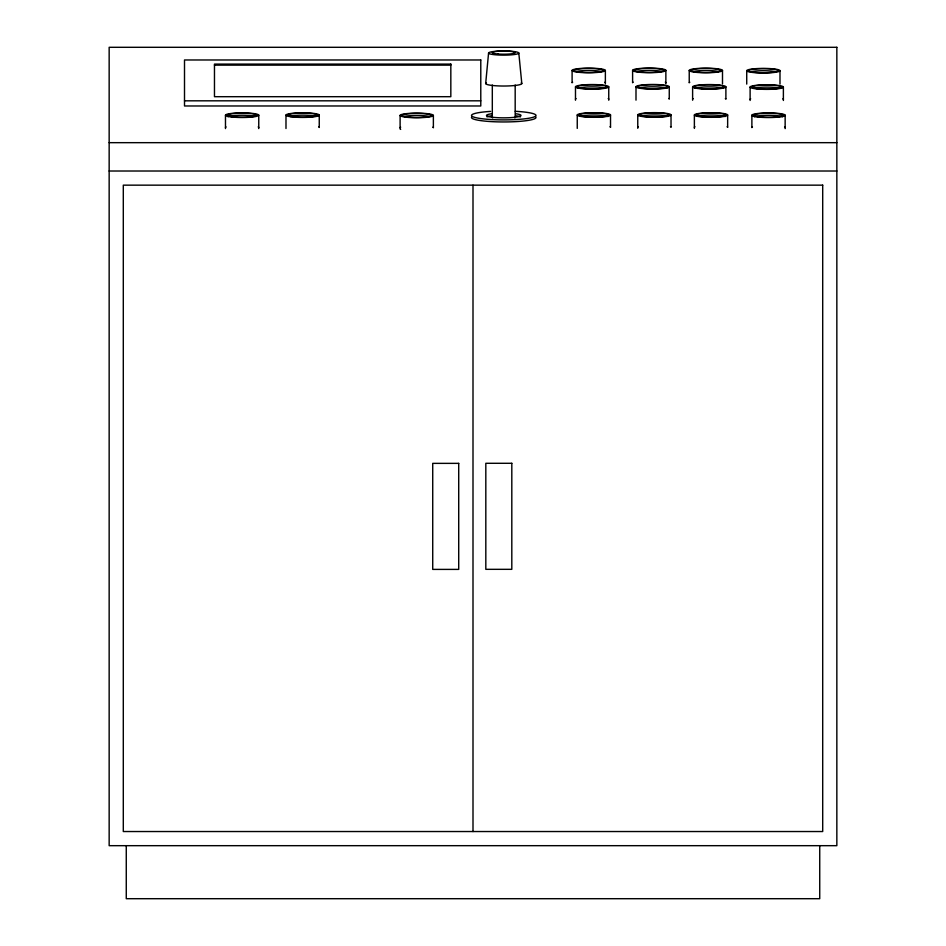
<?xml version="1.0" encoding="UTF-8"?>
<svg xmlns="http://www.w3.org/2000/svg" width="946" height="946" viewBox="0 0 946 946"><rect width="100%" height="100%" fill="white"/><g stroke="black" fill="none" stroke-linecap="round" stroke-linejoin="round"><path stroke-width="1.42" d="M485.676 83.532L488.574 53.047M214.47 65.132L450.828 65.132M184.505 100.82L480.781 100.82M109.157 142.669L836.843 142.669M109.157 171.013L836.843 171.013M518.81 53.047A15.124 2.081 0 0 1 496.13 54.856A15.124 2.081 0 0 1 496.13 51.25A15.124 2.081 0 0 1 518.81 53.047L521.802 83.532M819.733 845.677L819.733 898.7L126.267 898.7L126.267 845.677M785.145 115.246A16.638 2.294 0 0 1 760.194 117.233A16.638 2.294 0 0 1 760.194 113.26A16.638 2.294 0 0 1 785.145 115.246L785.145 128.632M783.383 87.079A16.638 2.294 0 0 1 758.432 89.066A16.638 2.294 0 0 1 758.432 85.093A16.638 2.294 0 0 1 783.383 87.079L783.383 100.465M779.989 70.702A16.638 2.294 0 0 1 755.038 72.688A16.638 2.294 0 0 1 755.038 68.715A16.638 2.294 0 0 1 779.989 70.702L779.989 84.088M751.881 115.246L751.881 127.604A16.638 2.294 0 0 1 752.448 127.012M750.119 87.079L750.119 100.465M746.725 70.702L746.725 84.088M727.651 115.022A16.638 2.294 0 0 1 702.701 117.008A16.638 2.294 0 0 1 702.701 113.035A16.638 2.294 0 0 1 727.651 115.022L727.651 127.379A16.638 2.294 0 0 0 727.084 126.776M725.889 86.843A16.638 2.294 0 0 1 700.939 88.829A16.638 2.294 0 0 1 700.939 84.868A16.638 2.294 0 0 1 725.889 86.843L725.889 99.2A16.638 2.294 0 0 0 725.322 98.609M722.496 70.465A16.638 2.294 0 0 1 697.545 72.452A16.638 2.294 0 0 1 697.545 68.479A16.638 2.294 0 0 1 722.496 70.465L722.496 83.851M694.376 115.022L694.376 128.408M692.614 86.843L692.614 100.229M689.232 70.465L689.232 82.822A16.638 2.294 0 0 1 689.8 82.231M671.021 114.939A16.638 2.294 0 0 1 646.071 116.926A16.638 2.294 0 0 1 646.071 112.952A16.638 2.294 0 0 1 671.021 114.939L671.021 127.296A16.638 2.294 0 0 0 670.454 126.705M669.26 86.772A16.638 2.294 0 0 1 644.309 88.758A16.638 2.294 0 0 1 644.309 84.785A16.638 2.294 0 0 1 669.26 86.772L669.26 99.129A16.638 2.294 0 0 0 668.692 98.538M665.866 70.394L665.866 83.768M637.758 114.939L637.758 128.325M635.996 86.772L635.996 100.158M632.602 70.394L632.602 82.74A16.638 2.294 0 0 1 633.17 82.148M610.525 115.01A16.638 2.294 0 0 1 585.574 116.997A16.638 2.294 0 0 1 585.574 113.023A16.638 2.294 0 0 1 610.525 115.01L610.525 127.367A16.638 2.294 0 0 0 609.957 126.776M608.751 86.843A16.638 2.294 0 0 1 583.812 88.829A16.638 2.294 0 0 1 583.812 84.856A16.638 2.294 0 0 1 608.751 86.843L608.751 100.229M605.369 70.453A16.638 2.294 0 0 1 580.418 72.44A16.638 2.294 0 0 1 580.418 68.467A16.638 2.294 0 0 1 605.369 70.453L605.369 83.839M577.249 115.01L577.249 128.396M575.487 86.843L575.487 100.229M572.105 70.453L572.105 82.81A16.638 2.294 0 0 1 572.661 82.219M515.18 85.01L515.18 117.517A11.435 1.573 0 0 1 514.79 117.919M492.31 85.01L492.31 117.517A11.435 1.573 0 0 0 492.7 117.919M473 185.156L473 831.534M433.374 115.436A16.638 2.294 0 0 1 408.424 117.422A16.638 2.294 0 0 1 408.424 113.449A16.638 2.294 0 0 1 433.374 115.436L433.374 127.793A16.638 2.294 0 0 0 432.807 127.19M400.111 115.436L400.111 128.822A16.638 2.294 0 0 0 400.678 129.413M319.251 115.128L319.251 127.485A16.638 2.294 0 0 0 318.684 126.882M285.988 115.128L285.988 128.514M258.755 115.199A16.638 2.294 0 0 1 233.804 117.186A16.638 2.294 0 0 1 233.804 113.213A16.638 2.294 0 0 1 258.755 115.199L258.755 128.585M225.479 115.199L225.479 128.585M604.801 82.219A16.638 2.294 0 0 1 605.369 82.81M665.298 82.148A16.638 2.294 0 0 1 665.866 82.74M750.119 99.436A16.638 2.294 0 0 1 750.686 98.845M782.815 98.845A16.638 2.294 0 0 1 783.383 99.436M692.614 99.2A16.638 2.294 0 0 1 693.182 98.609M575.487 99.2A16.638 2.294 0 0 1 576.055 98.597M608.195 98.597A16.638 2.294 0 0 1 608.751 99.2M784.577 127.012A16.638 2.294 0 0 1 785.145 127.604M694.376 127.379A16.638 2.294 0 0 1 694.943 126.776M637.758 127.296A16.638 2.294 0 0 1 638.325 126.705M400.111 127.793A16.638 2.294 0 0 1 400.678 127.19M225.479 127.544A16.638 2.294 0 0 1 226.047 126.953M258.187 126.953A16.638 2.294 0 0 1 258.755 127.544M535.566 116.807A32.223 4.446 0 0 1 504.632 121.951A32.223 4.446 0 0 1 471.687 117.056M576.008 71.506A14.698 2.022 0 0 1 601.455 71.506M636.504 71.435A14.698 2.022 0 0 1 661.963 71.435M693.134 71.518A14.698 2.022 0 0 1 718.593 71.518M750.627 71.742A14.698 2.022 0 0 1 776.087 71.742M639.898 87.812A14.698 2.022 0 0 1 654.537 86.819A14.698 2.022 0 0 1 666.824 88.309M577.923 88.38A14.698 2.022 0 0 1 590.209 86.89A14.698 2.022 0 0 1 604.849 87.883M754.021 88.12A14.698 2.022 0 0 1 779.48 88.12M695.05 88.38A14.698 2.022 0 0 1 709.252 86.878A14.698 2.022 0 0 1 723.442 88.38M641.66 115.991A14.698 2.022 0 0 1 667.119 115.991M698.29 116.062A14.698 2.022 0 0 1 712.929 115.069A14.698 2.022 0 0 1 725.204 116.547M581.163 116.051A14.698 2.022 0 0 1 595.803 115.057A14.698 2.022 0 0 1 608.077 116.547M754.317 116.784A14.698 2.022 0 0 1 768.507 115.282A14.698 2.022 0 0 1 782.709 116.784M289.89 116.169A14.698 2.022 0 0 1 315.349 116.169M227.915 116.725A14.698 2.022 0 0 1 240.201 115.246A14.698 2.022 0 0 1 254.841 116.24M404.013 116.476A14.698 2.022 0 0 1 429.472 116.476M487.036 116.89A17.288 2.389 0 0 1 491.518 115.826M515.972 115.826A17.288 2.389 0 0 1 520.442 116.89M515.251 111.297A32.223 4.446 0 0 1 529.843 118.061A32.223 4.446 0 0 1 478.723 118.25A32.223 4.446 0 0 1 490.596 111.392M515.972 113.768A17.288 2.389 0 0 1 515.972 117.138A17.288 2.389 0 0 1 491.518 117.138A17.288 2.389 0 0 1 491.518 113.768M521.187 82.893A18.069 2.495 0 0 1 503.745 86.027A18.069 2.495 0 0 1 486.291 82.893M836.843 47.3L109.157 47.3L109.157 845.677L836.843 845.677L836.843 47.3M480.781 59.976L184.505 59.976L184.505 105.976L480.781 105.976L480.781 59.976M450.828 64.103L214.47 64.103L214.47 96.693L450.828 96.693L450.828 64.103M822.701 185.156L123.299 185.156L123.299 831.534L822.701 831.534L822.701 185.156M458.715 463.363L432.724 463.363L432.724 569.397L458.715 569.397L458.715 463.363M511.81 463.292L485.818 463.292L485.818 569.326L511.81 569.326L511.81 463.292M581.388 72.215A14.698 2.022 0 0 0 603.43 70.453A14.698 2.022 0 0 0 581.388 68.703A14.698 2.022 0 0 0 581.388 72.215M637.474 72.014A16.638 2.294 0 0 0 665.298 70.985A16.638 2.294 0 0 0 644.924 68.171A16.638 2.294 0 0 0 637.474 72.014M641.885 72.144A14.698 2.022 0 0 0 663.926 70.394A14.698 2.022 0 0 0 641.885 68.632A14.698 2.022 0 0 0 641.885 72.144M698.515 72.215A14.698 2.022 0 0 0 720.556 70.465A14.698 2.022 0 0 0 698.515 68.715A14.698 2.022 0 0 0 698.515 72.215M752.969 72.133A14.698 2.022 0 0 0 777.553 71.222A14.698 2.022 0 0 0 759.555 68.739A14.698 2.022 0 0 0 752.969 72.133M642.228 88.203A14.698 2.022 0 0 0 666.824 87.292A14.698 2.022 0 0 0 648.814 84.809A14.698 2.022 0 0 0 642.228 88.203M581.731 88.274A14.698 2.022 0 0 0 606.315 87.363A14.698 2.022 0 0 0 588.317 84.88A14.698 2.022 0 0 0 581.731 88.274M756.351 88.51A14.698 2.022 0 0 0 780.947 87.6A14.698 2.022 0 0 0 762.949 85.116A14.698 2.022 0 0 0 756.351 88.51M701.897 88.605A14.698 2.022 0 0 0 723.95 86.843A14.698 2.022 0 0 0 701.897 85.093A14.698 2.022 0 0 0 701.897 88.605M586.544 116.76A14.698 2.022 0 0 0 608.585 115.01A14.698 2.022 0 0 0 586.544 113.26A14.698 2.022 0 0 0 586.544 116.76M647.04 116.701A14.698 2.022 0 0 0 669.082 114.939A14.698 2.022 0 0 0 647.04 113.189A14.698 2.022 0 0 0 647.04 116.701M703.67 116.772A14.698 2.022 0 0 0 725.712 115.022A14.698 2.022 0 0 0 703.67 113.26A14.698 2.022 0 0 0 703.67 116.772M761.163 117.008A14.698 2.022 0 0 0 783.205 115.246A14.698 2.022 0 0 0 761.163 113.496A14.698 2.022 0 0 0 761.163 117.008M234.774 116.949A14.698 2.022 0 0 0 256.815 115.199A14.698 2.022 0 0 0 234.774 113.437A14.698 2.022 0 0 0 234.774 116.949M406.354 116.866A14.698 2.022 0 0 0 430.938 115.956A14.698 2.022 0 0 0 412.941 113.473A14.698 2.022 0 0 0 406.354 116.866M295.27 116.878A14.698 2.022 0 0 0 317.312 115.128A14.698 2.022 0 0 0 295.27 113.366A14.698 2.022 0 0 0 295.27 116.878M290.86 116.748A16.638 2.294 0 0 0 318.684 115.719A16.638 2.294 0 0 0 298.309 112.905A16.638 2.294 0 0 0 290.86 116.748M498.022 54.005A11.435 1.573 0 0 0 515.18 52.645A11.435 1.573 0 0 0 498.022 51.273A11.435 1.573 0 0 0 498.022 54.005"/></g></svg>
